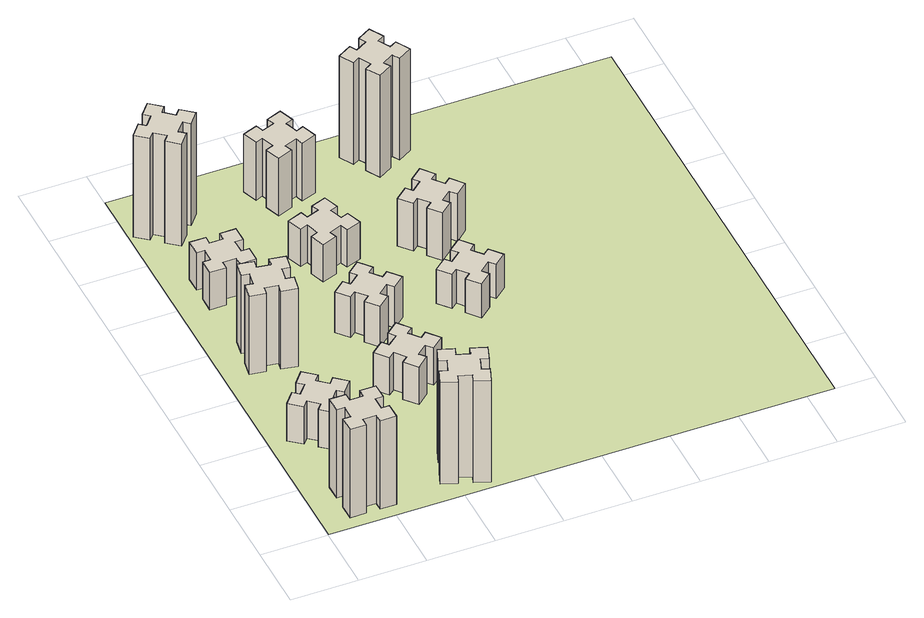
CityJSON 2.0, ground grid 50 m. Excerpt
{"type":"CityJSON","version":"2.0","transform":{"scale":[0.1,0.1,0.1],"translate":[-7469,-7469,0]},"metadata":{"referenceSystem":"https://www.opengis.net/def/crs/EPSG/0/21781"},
"CityObjects":{
"building1":{"type":"Building","attributes":{"class":"1000","function":"1000","usage":"1000","yearOfConstruction":2016,"roofType":"1000","measuredHeight":78,"storeysAboveGround":30,"storeysBelowGround":0},"geometry":[{"type":"Solid","lod":"1","boundaries":[[[[0,1,2,3,4,5,6,7,8,9,10,11,12,13,14,15,16,17,18,19]],[[17,16,20,21]],[[16,15,22,20]],[[15,14,23,22]],[[14,13,24,23]],[[13,12,25,24]],[[12,11,26,25]],[[11,10,27,26]],[[10,9,28,27]],[[9,8,29,28]],[[8,7,30,29]],[[7,6,31,30]],[[6,5,32,31]],[[5,4,33,32]],[[4,3,34,33]],[[3,2,35,34]],[[2,1,36,35]],[[1,0,37,36]],[[0,19,38,37]],[[19,18,39,38]],[[18,17,21,39]],[[24,25,26,27,28,29,30,31,32,33,34,35,36,37,38,39,21,20,22,23]]]]}]},
"building2":{"type":"Building","attributes":{"class":"1000","function":"1000","usage":"1000","yearOfConstruction":2016,"roofType":"1000","measuredHeight":33,"storeysAboveGround":30,"storeysBelowGround":0},"geometry":[{"type":"Solid","lod":"1","boundaries":[[[[40,41,42,43,44,45,46,47,48,49,50,51,52,53,54,55,56,57,58,59]],[[57,56,60,61]],[[56,55,62,60]],[[55,54,63,62]],[[54,53,64,63]],[[53,52,65,64]],[[52,51,66,65]],[[51,50,67,66]],[[50,49,68,67]],[[49,48,69,68]],[[48,47,70,69]],[[47,46,71,70]],[[46,45,72,71]],[[45,44,73,72]],[[44,43,74,73]],[[43,42,75,74]],[[42,41,76,75]],[[41,40,77,76]],[[40,59,78,77]],[[59,58,79,78]],[[58,57,61,79]],[[64,65,66,67,68,69,70,71,72,73,74,75,76,77,78,79,61,60,62,63]]]]}]},
"building3":{"type":"Building","attributes":{"class":"1000","function":"1000","usage":"1000","yearOfConstruction":2016,"roofType":"1000","measuredHeight":69,"storeysAboveGround":30,"storeysBelowGround":0},"geometry":[{"type":"Solid","lod":"1","boundaries":[[[[80,81,82,83,84,85,86,87,88,89,90,91,92,93,94,95,96,97,98,99]],[[97,96,100,101]],[[96,95,102,100]],[[95,94,103,102]],[[94,93,104,103]],[[93,92,105,104]],[[92,91,106,105]],[[91,90,107,106]],[[90,89,108,107]],[[89,88,109,108]],[[88,87,110,109]],[[87,86,111,110]],[[86,85,112,111]],[[85,84,113,112]],[[84,83,114,113]],[[83,82,115,114]],[[82,81,116,115]],[[81,80,117,116]],[[80,99,118,117]],[[99,98,119,118]],[[98,97,101,119]],[[104,105,106,107,108,109,110,111,112,113,114,115,116,117,118,119,101,100,102,103]]]]}]},
"building4":{"type":"Building","attributes":{"class":"1000","function":"1000","usage":"1000","yearOfConstruction":2016,"roofType":"1000","measuredHeight":33,"storeysAboveGround":30,"storeysBelowGround":0},"geometry":[{"type":"Solid","lod":"1","boundaries":[[[[120,121,122,123,124,125,126,127,128,129,130,131,132,133,134,135,136,137,138,139]],[[137,136,140,141]],[[136,135,142,140]],[[135,134,143,142]],[[134,133,144,143]],[[133,132,145,144]],[[132,131,146,145]],[[131,130,147,146]],[[130,129,148,147]],[[129,128,149,148]],[[128,127,150,149]],[[127,126,151,150]],[[126,125,152,151]],[[125,124,153,152]],[[124,123,154,153]],[[123,122,155,154]],[[122,121,156,155]],[[121,120,157,156]],[[120,139,158,157]],[[139,138,159,158]],[[138,137,141,159]],[[144,145,146,147,148,149,150,151,152,153,154,155,156,157,158,159,141,140,142,143]]]]}]},
"building5":{"type":"Building","attributes":{"class":"1000","function":"1000","usage":"1000","yearOfConstruction":2016,"roofType":"1000","measuredHeight":90,"storeysAboveGround":30,"storeysBelowGround":0},"geometry":[{"type":"Solid","lod":"1","boundaries":[[[[160,161,162,163,164,165,166,167,168,169,170,171,172,173,174,175,176,177,178,179]],[[177,176,180,181]],[[176,175,182,180]],[[175,174,183,182]],[[174,173,184,183]],[[173,172,185,184]],[[172,171,186,185]],[[171,170,187,186]],[[170,169,188,187]],[[169,168,189,188]],[[168,167,190,189]],[[167,166,191,190]],[[166,165,192,191]],[[165,164,193,192]],[[164,163,194,193]],[[163,162,195,194]],[[162,161,196,195]],[[161,160,197,196]],[[160,179,198,197]],[[179,178,199,198]],[[178,177,181,199]],[[184,185,186,187,188,189,190,191,192,193,194,195,196,197,198,199,181,180,182,183]]]]}]},
"building6":{"type":"Building","attributes":{"class":"1000","function":"1000","usage":"1000","yearOfConstruction":2016,"roofType":"1000","measuredHeight":90,"storeysAboveGround":30,"storeysBelowGround":0},"geometry":[{"type":"Solid","lod":"1","boundaries":[[[[200,201,202,203,204,205,206,207,208,209,210,211,212,213,214,215,216,217,218,219]],[[217,216,220,221]],[[216,215,222,220]],[[215,214,223,222]],[[214,213,224,223]],[[213,212,225,224]],[[212,211,226,225]],[[211,210,227,226]],[[210,209,228,227]],[[209,208,229,228]],[[208,207,230,229]],[[207,206,231,230]],[[206,205,232,231]],[[205,204,233,232]],[[204,203,234,233]],[[203,202,235,234]],[[202,201,236,235]],[[201,200,237,236]],[[200,219,238,237]],[[219,218,239,238]],[[218,217,221,239]],[[224,225,226,227,228,229,230,231,232,233,234,235,236,237,238,239,221,220,222,223]]]]}]},
"building7":{"type":"Building","attributes":{"class":"1000","function":"1000","usage":"1000","yearOfConstruction":2016,"roofType":"1000","measuredHeight":33,"storeysAboveGround":30,"storeysBelowGround":0},"geometry":[{"type":"Solid","lod":"1","boundaries":[[[[240,241,242,243,244,245,246,247,248,249,250,251,252,253,254,255,256,257,258,259]],[[257,256,260,261]],[[256,255,262,260]],[[255,254,263,262]],[[254,253,264,263]],[[253,252,265,264]],[[252,251,266,265]],[[251,250,267,266]],[[250,249,268,267]],[[249,248,269,268]],[[248,247,270,269]],[[247,246,271,270]],[[246,245,272,271]],[[245,244,273,272]],[[244,243,274,273]],[[243,242,275,274]],[[242,241,276,275]],[[241,240,277,276]],[[240,259,278,277]],[[259,258,279,278]],[[258,257,261,279]],[[264,265,266,267,268,269,270,271,272,273,274,275,276,277,278,279,261,260,262,263]]]]}]},
"building8":{"type":"Building","attributes":{"class":"1000","function":"1000","usage":"1000","yearOfConstruction":2016,"roofType":"1000","measuredHeight":36,"storeysAboveGround":30,"storeysBelowGround":0},"geometry":[{"type":"Solid","lod":"1","boundaries":[[[[280,281,282,283,284,285,286,287,288,289,290,291,292,293,294,295,296,297,298,299]],[[297,296,300,301]],[[296,295,302,300]],[[295,294,303,302]],[[294,293,304,303]],[[293,292,305,304]],[[292,291,306,305]],[[291,290,307,306]],[[290,289,308,307]],[[289,288,309,308]],[[288,287,310,309]],[[287,286,311,310]],[[286,285,312,311]],[[285,284,313,312]],[[284,283,314,313]],[[283,282,315,314]],[[282,281,316,315]],[[281,280,317,316]],[[280,299,318,317]],[[299,298,319,318]],[[298,297,301,319]],[[304,305,306,307,308,309,310,311,312,313,314,315,316,317,318,319,301,300,302,303]]]]}]},
"building9":{"type":"Building","attributes":{"class":"1000","function":"1000","usage":"1000","yearOfConstruction":2016,"roofType":"1000","measuredHeight":33,"storeysAboveGround":30,"storeysBelowGround":0},"geometry":[{"type":"Solid","lod":"1","boundaries":[[[[320,321,322,323,324,325,326,327,328,329,330,331,332,333,334,335,336,337,338,339]],[[337,336,340,341]],[[336,335,342,340]],[[335,334,343,342]],[[334,333,344,343]],[[333,332,345,344]],[[332,331,346,345]],[[331,330,347,346]],[[330,329,348,347]],[[329,328,349,348]],[[328,327,350,349]],[[327,326,351,350]],[[326,325,352,351]],[[325,324,353,352]],[[324,323,354,353]],[[323,322,355,354]],[[322,321,356,355]],[[321,320,357,356]],[[320,339,358,357]],[[339,338,359,358]],[[338,337,341,359]],[[344,345,346,347,348,349,350,351,352,353,354,355,356,357,358,359,341,340,342,343]]]]}]},
"building10":{"type":"Building","attributes":{"class":"1000","function":"1000","usage":"1000","yearOfConstruction":2016,"roofType":"1000","measuredHeight":51,"storeysAboveGround":30,"storeysBelowGround":0},"geometry":[{"type":"Solid","lod":"1","boundaries":[[[[360,361,362,363,364,365,366,367,368,369,370,371,372,373,374,375,376,377,378,379]],[[377,376,380,381]],[[376,375,382,380]],[[375,374,383,382]],[[374,373,384,383]],[[373,372,385,384]],[[372,371,386,385]],[[371,370,387,386]],[[370,369,388,387]],[[369,368,389,388]],[[368,367,390,389]],[[367,366,391,390]],[[366,365,392,391]],[[365,364,393,392]],[[364,363,394,393]],[[363,362,395,394]],[[362,361,396,395]],[[361,360,397,396]],[[360,379,398,397]],[[379,378,399,398]],[[378,377,381,399]],[[384,385,386,387,388,389,390,391,392,393,394,395,396,397,398,399,381,380,382,383]]]]}]},
"building11":{"type":"Building","attributes":{"class":"1000","function":"1000","usage":"1000","yearOfConstruction":2016,"roofType":"1000","measuredHeight":30,"storeysAboveGround":30,"storeysBelowGround":0},"geometry":[{"type":"Solid","lod":"1","boundaries":[[[[400,401,402,403,404,405,406,407,408,409,410,411,412,413,414,415,416,417,418,419]],[[417,416,420,421]],[[416,415,422,420]],[[415,414,423,422]],[[414,413,424,423]],[[413,412,425,424]],[[412,411,426,425]],[[411,410,427,426]],[[410,409,428,427]],[[409,408,429,428]],[[408,407,430,429]],[[407,406,431,430]],[[406,405,432,431]],[[405,404,433,432]],[[404,403,434,433]],[[403,402,435,434]],[[402,401,436,435]],[[401,400,437,436]],[[400,419,438,437]],[[419,418,439,438]],[[418,417,421,439]],[[424,425,426,427,428,429,430,431,432,433,434,435,436,437,438,439,421,420,422,423]]]]}]},
"building12":{"type":"Building","attributes":{"class":"1000","function":"1000","usage":"1000","yearOfConstruction":2016,"roofType":"1000","measuredHeight":42,"storeysAboveGround":30,"storeysBelowGround":0},"geometry":[{"type":"Solid","lod":"1","boundaries":[[[[440,441,442,443,444,445,446,447,448,449,450,451,452,453,454,455,456,457,458,459]],[[457,456,460,461]],[[456,455,462,460]],[[455,454,463,462]],[[454,453,464,463]],[[453,452,465,464]],[[452,451,466,465]],[[451,450,467,466]],[[450,449,468,467]],[[449,448,469,468]],[[448,447,470,469]],[[447,446,471,470]],[[446,445,472,471]],[[445,444,473,472]],[[444,443,474,473]],[[443,442,475,474]],[[442,441,476,475]],[[441,440,477,476]],[[440,459,478,477]],[[459,458,479,478]],[[458,457,461,479]],[[464,465,466,467,468,469,470,471,472,473,474,475,476,477,478,479,461,460,462,463]]]]}]},
"building13":{"type":"Building","attributes":{"class":"1000","function":"1000","usage":"1000","yearOfConstruction":2016,"roofType":"1000","measuredHeight":90,"storeysAboveGround":30,"storeysBelowGround":0},"geometry":[{"type":"Solid","lod":"1","boundaries":[[[[480,481,482,483,484,485,486,487,488,489,490,491,492,493,494,495,496,497,498,499]],[[497,496,500,501]],[[496,495,502,500]],[[495,494,503,502]],[[494,493,504,503]],[[493,492,505,504]],[[492,491,506,505]],[[491,490,507,506]],[[490,489,508,507]],[[489,488,509,508]],[[488,487,510,509]],[[487,486,511,510]],[[486,485,512,511]],[[485,484,513,512]],[[484,483,514,513]],[[483,482,515,514]],[[482,481,516,515]],[[481,480,517,516]],[[480,499,518,517]],[[499,498,519,518]],[[498,497,501,519]],[[504,505,506,507,508,509,510,511,512,513,514,515,516,517,518,519,501,500,502,503]]]]}]},
"landuse1":{"type":"LandUse","attributes":{"name":"plot1","function":"1010"},"geometry":[{"type":"MultiSurface","lod":"1","boundaries":[[[520,521,522,523]]]}]}
},
"vertices":[
[265,325,0],[265,225,0],[205,225,0],[205,105,0],[325,105,0],[325,165,0],[425,165,0],[425,105,0],[545,105,0],[545,225,0],[485,225,0],[485,325,0],[545,325,0],[545,445,0],[425,445,0],[425,385,0],[325,385,0],[325,445,0],[205,445,0],[205,325,0],[325,385,780],[325,445,780],[425,385,780],[425,445,780],[545,445,780],[545,325,780],[485,325,780],[485,225,780],[545,225,780],[545,105,780],[425,105,780],[425,165,780],[325,165,780],[325,105,780],[205,105,780],[205,225,780],[265,225,780],[265,325,780],[205,325,780],[205,445,780],
[484,1067,0],[408,1132,0],[446,1178,0],[354,1255,0],[277,1163,0],[323,1124,0],[259,1048,0],[213,1086,0],[136,994,0],[228,917,0],[266,963,0],[343,899,0],[304,853,0],[396,776,0],[473,868,0],[427,906,0],[492,983,0],[538,944,0],[615,1036,0],[523,1113,0],[492,983,330],[538,944,330],[427,906,330],[473,868,330],[396,776,330],[304,853,330],[343,899,330],[266,963,330],[228,917,330],[136,994,330],[213,1086,330],[259,1048,330],[323,1124,330],[277,1163,330],[354,1255,330],[446,1178,330],[408,1132,330],[484,1067,330],[523,1113,330],[615,1036,330],
[475,1787,0],[492,1885,0],[551,1875,0],[572,1993,0],[454,2014,0],[444,1955,0],[345,1972,0],[356,2031,0],[237,2052,0],[217,1934,0],[276,1924,0],[258,1825,0],[199,1836,0],[178,1717,0],[297,1697,0],[307,1756,0],[405,1738,0],[395,1679,0],[513,1658,0],[534,1777,0],[405,1738,690],[395,1679,690],[307,1756,690],[297,1697,690],[178,1717,690],[199,1836,690],[258,1825,690],[276,1924,690],[217,1934,690],[237,2052,690],[356,2031,690],[345,1972,690],[444,1955,690],[454,2014,690],[572,1993,690],[551,1875,690],[492,1885,690],[475,1787,690],[534,1777,690],[513,1658,690],
[485,2545,0],[485,2645,0],[545,2645,0],[545,2765,0],[425,2765,0],[425,2705,0],[325,2705,0],[325,2765,0],[205,2765,0],[205,2645,0],[265,2645,0],[265,2545,0],[205,2545,0],[205,2425,0],[325,2425,0],[325,2485,0],[425,2485,0],[425,2425,0],[545,2425,0],[545,2545,0],[425,2485,330],[425,2425,330],[325,2485,330],[325,2425,330],[205,2425,330],[205,2545,330],[265,2545,330],[265,2645,330],[205,2645,330],[205,2765,330],[325,2765,330],[325,2705,330],[425,2705,330],[425,2765,330],[545,2765,330],[545,2645,330],[485,2645,330],[485,2545,330],[545,2545,330],[545,2425,330],
[1029,360,0],[995,266,0],[939,287,0],[897,174,0],[1010,133,0],[1031,189,0],[1125,155,0],[1104,99,0],[1217,57,0],[1258,170,0],[1202,191,0],[1236,285,0],[1292,264,0],[1333,377,0],[1220,418,0],[1200,362,0],[1106,396,0],[1127,452,0],[1014,493,0],[973,380,0],[1106,396,900],[1127,452,900],[1200,362,900],[1220,418,900],[1333,377,900],[1292,264,900],[1236,285,900],[1202,191,900],[1258,170,900],[1217,57,900],[1104,99,900],[1125,155,900],[1031,189,900],[1010,133,900],[897,174,900],[939,287,900],[995,266,900],[1029,360,900],[973,380,900],[1014,493,900],
[384,3387,0],[308,3452,0],[346,3498,0],[254,3575,0],[177,3483,0],[223,3444,0],[159,3368,0],[113,3406,0],[36,3314,0],[128,3237,0],[166,3283,0],[243,3219,0],[204,3173,0],[296,3096,0],[373,3188,0],[327,3226,0],[392,3303,0],[438,3264,0],[515,3356,0],[423,3433,0],[392,3303,900],[438,3264,900],[327,3226,900],[373,3188,900],[296,3096,900],[204,3173,900],[243,3219,900],[166,3283,900],[128,3237,900],[36,3314,900],[113,3406,900],[159,3368,900],[223,3444,900],[177,3483,900],[254,3575,900],[346,3498,900],[308,3452,900],[384,3387,900],[423,3433,900],[515,3356,900],
[1083,1332,0],[1006,1267,0],[968,1313,0],[876,1236,0],[953,1144,0],[999,1183,0],[1063,1106,0],[1017,1068,0],[1094,976,0],[1186,1053,0],[1148,1099,0],[1224,1163,0],[1263,1117,0],[1355,1194,0],[1278,1286,0],[1232,1248,0],[1167,1324,0],[1213,1363,0],[1136,1455,0],[1044,1378,0],[1167,1324,330],[1213,1363,330],[1232,1248,330],[1278,1286,330],[1355,1194,330],[1263,1117,330],[1224,1163,330],[1148,1099,330],[1186,1053,330],[1094,976,330],[1017,1068,330],[1063,1106,330],[999,1183,330],[953,1144,330],[876,1236,330],[968,1313,330],[1006,1267,330],[1083,1332,330],[1044,1378,330],[1136,1455,330],
[1083,1972,0],[1006,1907,0],[968,1953,0],[876,1876,0],[953,1784,0],[999,1823,0],[1063,1746,0],[1017,1708,0],[1094,1616,0],[1186,1693,0],[1148,1739,0],[1224,1803,0],[1263,1757,0],[1355,1834,0],[1278,1926,0],[1232,1888,0],[1167,1964,0],[1213,2003,0],[1136,2095,0],[1044,2018,0],[1167,1964,360],[1213,2003,360],[1232,1888,360],[1278,1926,360],[1355,1834,360],[1263,1757,360],[1224,1803,360],[1148,1739,360],[1186,1693,360],[1094,1616,360],[1017,1708,360],[1063,1746,360],[999,1823,360],[953,1784,360],[876,1876,360],[968,1953,360],[1006,1907,360],[1083,1972,360],[1044,2018,360],[1136,2095,360],
[1106,2475,0],[1200,2509,0],[1220,2453,0],[1333,2494,0],[1292,2607,0],[1236,2586,0],[1202,2680,0],[1258,2700,0],[1217,2813,0],[1104,2772,0],[1125,2716,0],[1031,2682,0],[1010,2738,0],[897,2697,0],[939,2584,0],[995,2605,0],[1029,2511,0],[973,2490,0],[1014,2377,0],[1127,2419,0],[1029,2511,330],[973,2490,330],[995,2605,330],[939,2584,330],[897,2697,330],[1010,2738,330],[1031,2682,330],[1125,2716,330],[1104,2772,330],[1217,2813,330],[1258,2700,330],[1202,2680,330],[1236,2586,330],[1292,2607,330],[1333,2494,330],[1220,2453,330],[1200,2509,330],[1106,2475,330],[1127,2419,330],[1014,2377,330],
[1125,3456,0],[1031,3422,0],[1010,3478,0],[897,3437,0],[939,3324,0],[995,3345,0],[1029,3251,0],[973,3230,0],[1014,3117,0],[1127,3159,0],[1106,3215,0],[1200,3249,0],[1220,3193,0],[1333,3234,0],[1292,3347,0],[1236,3326,0],[1202,3420,0],[1258,3440,0],[1217,3553,0],[1104,3512,0],[1202,3420,510],[1258,3440,510],[1236,3326,510],[1292,3347,510],[1333,3234,510],[1220,3193,510],[1200,3249,510],[1106,3215,510],[1127,3159,510],[1014,3117,510],[973,3230,510],[1029,3251,510],[995,3345,510],[939,3324,510],[897,3437,510],[1010,3478,510],[1031,3422,510],[1125,3456,510],[1104,3512,510],[1217,3553,510],
[1972,1888,0],[1907,1964,0],[1953,2003,0],[1876,2095,0],[1784,2018,0],[1823,1972,0],[1746,1907,0],[1708,1953,0],[1616,1876,0],[1693,1784,0],[1739,1823,0],[1803,1746,0],[1757,1708,0],[1834,1616,0],[1926,1693,0],[1888,1739,0],[1964,1803,0],[2003,1757,0],[2095,1834,0],[2018,1926,0],[1964,1803,300],[2003,1757,300],[1888,1739,300],[1926,1693,300],[1834,1616,300],[1757,1708,300],[1803,1746,300],[1739,1823,300],[1693,1784,300],[1616,1876,300],[1708,1953,300],[1746,1907,300],[1823,1972,300],[1784,2018,300],[1876,2095,300],[1953,2003,300],[1907,1964,300],[1972,1888,300],[2018,1926,300],[2095,1834,300],
[1739,2463,0],[1803,2386,0],[1757,2348,0],[1834,2256,0],[1926,2333,0],[1888,2379,0],[1964,2443,0],[2003,2397,0],[2095,2474,0],[2018,2566,0],[1972,2528,0],[1907,2604,0],[1953,2643,0],[1876,2735,0],[1784,2658,0],[1823,2612,0],[1746,2547,0],[1708,2593,0],[1616,2516,0],[1693,2424,0],[1746,2547,420],[1708,2593,420],[1823,2612,420],[1784,2658,420],[1876,2735,420],[1953,2643,420],[1907,2604,420],[1972,2528,420],[2018,2566,420],[2095,2474,420],[2003,2397,420],[1964,2443,420],[1888,2379,420],[1926,2333,420],[1834,2256,420],[1757,2348,420],[1803,2386,420],[1739,2463,420],[1693,2424,420],[1616,2516,420],
[1844,3556,0],[1757,3506,0],[1727,3558,0],[1623,3498,0],[1683,3394,0],[1735,3424,0],[1785,3337,0],[1733,3307,0],[1793,3203,0],[1897,3263,0],[1867,3315,0],[1954,3365,0],[1984,3313,0],[2088,3373,0],[2028,3477,0],[1976,3447,0],[1926,3534,0],[1978,3564,0],[1918,3668,0],[1814,3608,0],[1926,3534,900],[1978,3564,900],[1976,3447,900],[2028,3477,900],[2088,3373,900],[1984,3313,900],[1954,3365,900],[1867,3315,900],[1897,3263,900],[1793,3203,900],[1733,3307,900],[1785,3337,900],[1735,3424,900],[1683,3394,900],[1623,3498,900],[1727,3558,900],[1757,3506,900],[1844,3556,900],[1814,3608,900],[1918,3668,900],
[5,3705,0],[3705,3705,0],[3705,5,0],[5,5,0]
]}
